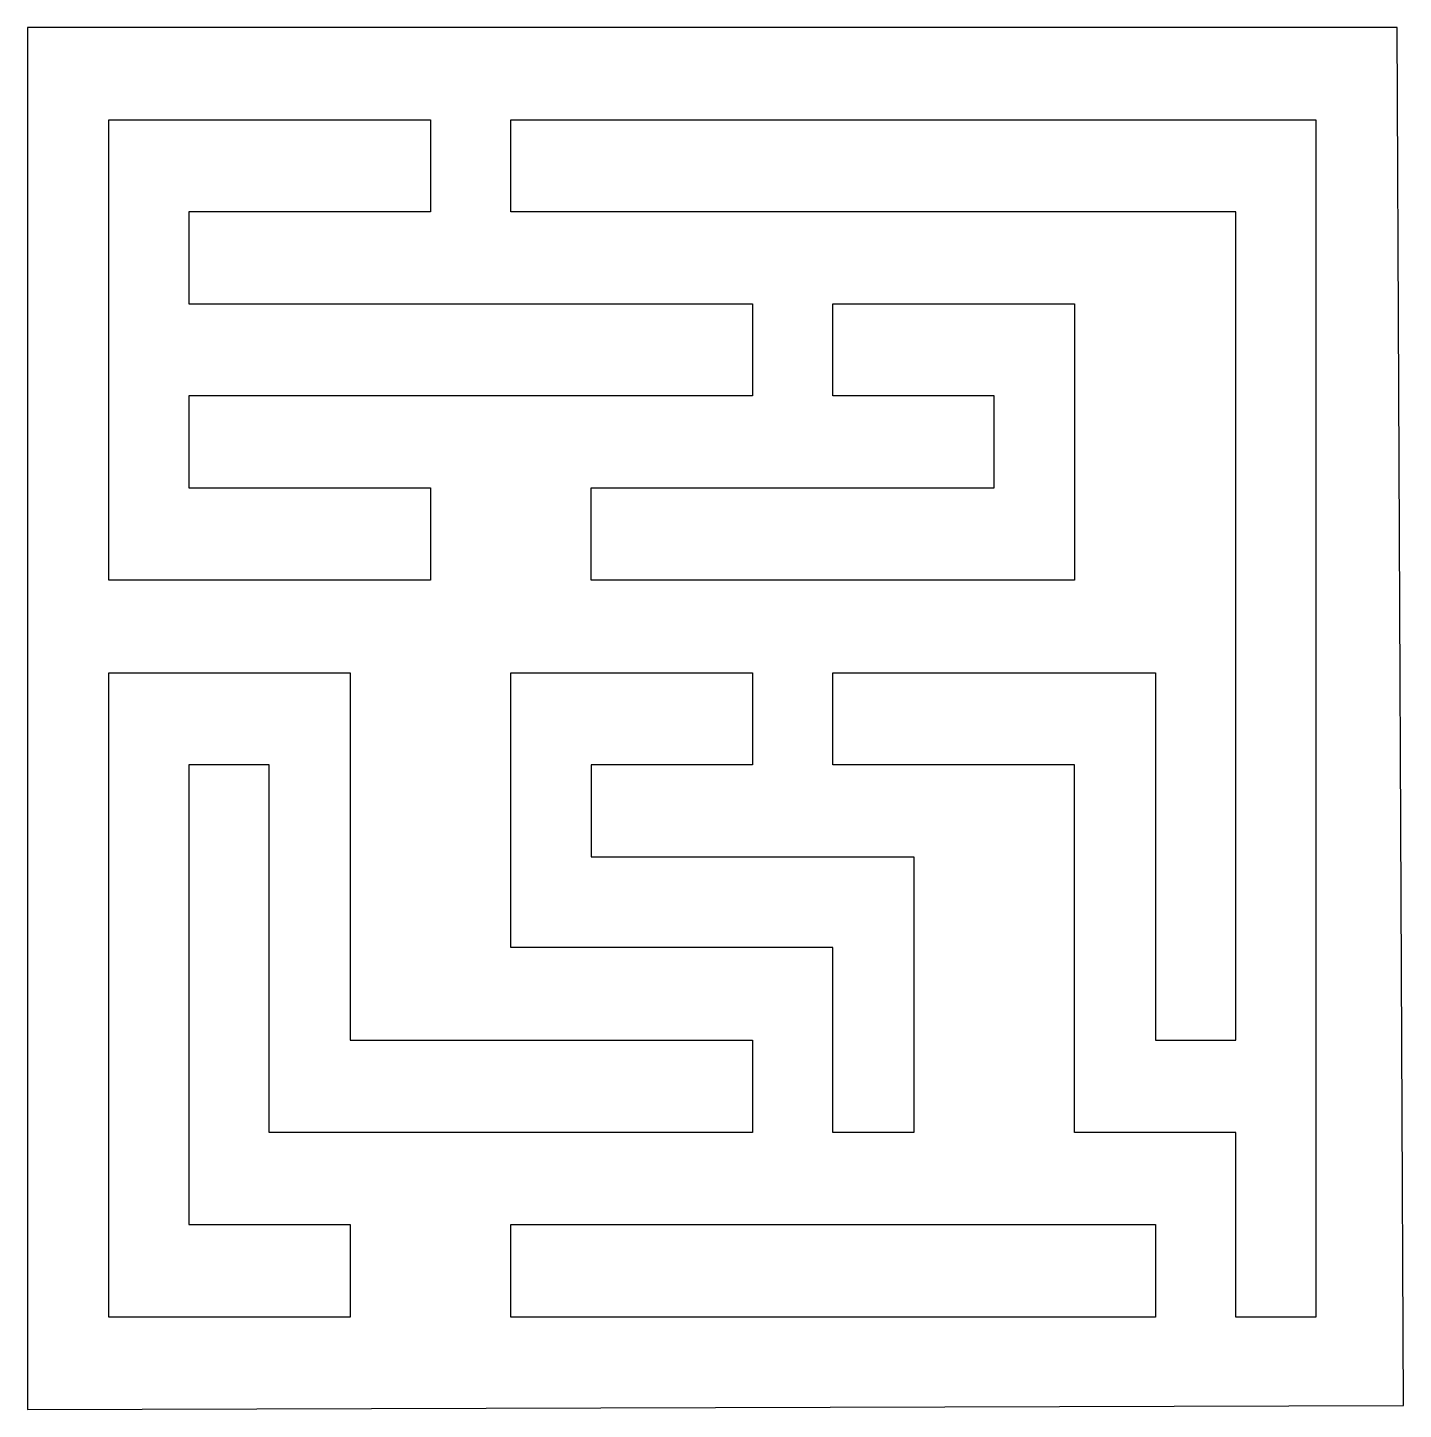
# Model space of a CAD drawing. Header units: centimetres. Extents: x -14.84 to -8.38, y 2.51 to 9.
import ezdxf

# ---------------------------------------------------------------- set-up
doc = ezdxf.new("R2010")
doc.units = ezdxf.units.CM
doc.header["$MEASUREMENT"] = 0
doc.layers.add('layer 1', color=7, linetype='Continuous')

msp = doc.modelspace()

# ---------------------------------------------------------------- linework, layer by layer
at = {"layer": 'layer 1', "color": 250}
for points, knots in [([(-14.84339, 2.51022), (-14.84339, 2.51022), (-14.84339, 9.00076), (-14.84339, 9.00076), (-14.84339, 9.00076), (-14.84339, 9.00076), (-8.41199, 9.00076), (-8.41199, 9.00076), (-8.41199, 9.00076), (-8.41199, 9.00076), (-8.38242, 2.5287), (-8.38242, 2.5287), (-8.38242, 2.5287), (-8.38242, 2.5287), (-14.84339, 2.51022), (-14.84339, 2.51022)], [0, 0, 0, 0, 0.2, 0.2, 0.2, 0.2, 0.4, 0.4, 0.4, 0.4, 0.6, 0.6, 0.6, 0.6, 1, 1, 1, 1]), ([(-11.43919, 7.27094), (-11.43919, 7.27094), (-11.43919, 7.7034), (-11.43919, 7.7034), (-11.43919, 7.7034), (-11.43919, 7.7034), (-14.08567, 7.7034), (-14.08567, 7.7034), (-14.08567, 7.7034), (-14.08567, 7.7034), (-14.08567, 8.13585), (-14.08567, 8.13585), (-14.08567, 8.13585), (-14.08567, 8.13585), (-12.95094, 8.13585), (-12.95094, 8.13585), (-12.95094, 8.13585), (-12.95094, 8.13585), (-12.95094, 8.56831), (-12.95094, 8.56831), (-12.95094, 8.56831), (-12.95094, 8.56831), (-14.46269, 8.56831), (-14.46269, 8.56831), (-14.46269, 8.56831), (-14.46269, 8.56831), (-14.46269, 6.40603), (-14.46269, 6.40603), (-14.46269, 6.40603), (-14.46269, 6.40603), (-12.95094, 6.40603), (-12.95094, 6.40603), (-12.95094, 6.40603), (-12.95094, 6.40603), (-12.95094, 6.83848), (-12.95094, 6.83848), (-12.95094, 6.83848), (-12.95094, 6.83848), (-14.08567, 6.83848), (-14.08567, 6.83848), (-14.08567, 6.83848), (-14.08567, 6.83848), (-14.08567, 7.27094), (-14.08567, 7.27094), (-14.08567, 7.27094), (-14.08567, 7.27094), (-11.43919, 7.27094), (-11.43919, 7.27094)], [0, 0, 0, 0, 0.0769231, 0.0769231, 0.0769231, 0.0769231, 0.1538462, 0.1538462, 0.1538462, 0.1538462, 0.2307692, 0.2307692, 0.2307692, 0.2307692, 0.3076923, 0.3076923, 0.3076923, 0.3076923, 0.3846154, 0.3846154, 0.3846154, 0.3846154, 0.4615385, 0.4615385, 0.4615385, 0.4615385, 0.5384615, 0.5384615, 0.5384615, 0.5384615, 0.6153846, 0.6153846, 0.6153846, 0.6153846, 0.6923077, 0.6923077, 0.6923077, 0.6923077, 0.7692308, 0.7692308, 0.7692308, 0.7692308, 0.8461538, 0.8461538, 0.8461538, 0.8461538, 1, 1, 1, 1]), ([(-11.06217, 5.53742), (-11.06217, 5.53742), (-9.92744, 5.53742), (-9.92744, 5.53742), (-9.92744, 5.53742), (-9.92744, 5.53742), (-9.92744, 3.81129), (-9.92744, 3.81129), (-9.92744, 3.81129), (-9.92744, 3.81129), (-9.16971, 3.81129), (-9.16971, 3.81129), (-9.16971, 3.81129), (-9.16971, 3.81129), (-9.16971, 2.94268), (-9.16971, 2.94268), (-9.16971, 2.94268), (-9.16971, 2.94268), (-8.7927, 2.94268), (-8.7927, 2.94268), (-8.7927, 2.94268), (-8.7927, 2.94268), (-8.7927, 8.56831), (-8.7927, 8.56831), (-8.7927, 8.56831), (-8.7927, 8.56831), (-12.57392, 8.56831), (-12.57392, 8.56831), (-12.57392, 8.56831), (-12.57392, 8.56831), (-12.57392, 8.13585), (-12.57392, 8.13585), (-12.57392, 8.13585), (-12.57392, 8.13585), (-9.16971, 8.13585), (-9.16971, 8.13585), (-9.16971, 8.13585), (-9.16971, 8.13585), (-9.16971, 4.24374), (-9.16971, 4.24374), (-9.16971, 4.24374), (-9.16971, 4.24374), (-9.54673, 4.24374), (-9.54673, 4.24374), (-9.54673, 4.24374), (-9.54673, 4.24374), (-9.54673, 5.96987), (-9.54673, 5.96987), (-9.54673, 5.96987), (-9.54673, 5.96987), (-11.06217, 5.96987), (-11.06217, 5.96987), (-11.06217, 5.96987), (-11.06217, 5.96987), (-11.06217, 5.53742), (-11.06217, 5.53742)], [0, 0, 0, 0, 0.0666667, 0.0666667, 0.0666667, 0.0666667, 0.1333333, 0.1333333, 0.1333333, 0.1333333, 0.2, 0.2, 0.2, 0.2, 0.2666667, 0.2666667, 0.2666667, 0.2666667, 0.3333333, 0.3333333, 0.3333333, 0.3333333, 0.4, 0.4, 0.4, 0.4, 0.4666667, 0.4666667, 0.4666667, 0.4666667, 0.5333333, 0.5333333, 0.5333333, 0.5333333, 0.6, 0.6, 0.6, 0.6, 0.6666667, 0.6666667, 0.6666667, 0.6666667, 0.7333333, 0.7333333, 0.7333333, 0.7333333, 0.8, 0.8, 0.8, 0.8, 0.8666667, 0.8666667, 0.8666667, 0.8666667, 1, 1, 1, 1]), ([(-11.06217, 7.7034), (-11.06217, 7.7034), (-11.06217, 7.27094), (-11.06217, 7.27094), (-11.06217, 7.27094), (-11.06217, 7.27094), (-10.30445, 7.27094), (-10.30445, 7.27094), (-10.30445, 7.27094), (-10.30445, 7.27094), (-10.30445, 6.83848), (-10.30445, 6.83848), (-10.30445, 6.83848), (-10.30445, 6.83848), (-12.19691, 6.83848), (-12.19691, 6.83848), (-12.19691, 6.83848), (-12.19691, 6.83848), (-12.19691, 6.40603), (-12.19691, 6.40603), (-12.19691, 6.40603), (-12.19691, 6.40603), (-9.92744, 6.40603), (-9.92744, 6.40603), (-9.92744, 6.40603), (-9.92744, 6.40603), (-9.92744, 7.7034), (-9.92744, 7.7034), (-9.92744, 7.7034), (-9.92744, 7.7034), (-11.06217, 7.7034), (-11.06217, 7.7034)], [0, 0, 0, 0, 0.1111111, 0.1111111, 0.1111111, 0.1111111, 0.2222222, 0.2222222, 0.2222222, 0.2222222, 0.3333333, 0.3333333, 0.3333333, 0.3333333, 0.4444444, 0.4444444, 0.4444444, 0.4444444, 0.5555556, 0.5555556, 0.5555556, 0.5555556, 0.6666667, 0.6666667, 0.6666667, 0.6666667, 0.7777778, 0.7777778, 0.7777778, 0.7777778, 1, 1, 1, 1]), ([(-13.70866, 3.81129), (-13.70866, 3.81129), (-11.43919, 3.81129), (-11.43919, 3.81129), (-11.43919, 3.81129), (-11.43919, 3.81129), (-11.43919, 4.24374), (-11.43919, 4.24374), (-11.43919, 4.24374), (-11.43919, 4.24374), (-13.32795, 4.24374), (-13.32795, 4.24374), (-13.32795, 4.24374), (-13.32795, 4.24374), (-13.32795, 5.96987), (-13.32795, 5.96987), (-13.32795, 5.96987), (-13.32795, 5.96987), (-14.46269, 5.96987), (-14.46269, 5.96987), (-14.46269, 5.96987), (-14.46269, 5.96987), (-14.46269, 2.94268), (-14.46269, 2.94268), (-14.46269, 2.94268), (-14.46269, 2.94268), (-13.32795, 2.94268), (-13.32795, 2.94268), (-13.32795, 2.94268), (-13.32795, 2.94268), (-13.32795, 3.37883), (-13.32795, 3.37883), (-13.32795, 3.37883), (-13.32795, 3.37883), (-14.08567, 3.37883), (-14.08567, 3.37883), (-14.08567, 3.37883), (-14.08567, 3.37883), (-14.08567, 5.53742), (-14.08567, 5.53742), (-14.08567, 5.53742), (-14.08567, 5.53742), (-13.70866, 5.53742), (-13.70866, 5.53742), (-13.70866, 5.53742), (-13.70866, 5.53742), (-13.70866, 3.81129), (-13.70866, 3.81129)], [0, 0, 0, 0, 0.0769231, 0.0769231, 0.0769231, 0.0769231, 0.1538462, 0.1538462, 0.1538462, 0.1538462, 0.2307692, 0.2307692, 0.2307692, 0.2307692, 0.3076923, 0.3076923, 0.3076923, 0.3076923, 0.3846154, 0.3846154, 0.3846154, 0.3846154, 0.4615385, 0.4615385, 0.4615385, 0.4615385, 0.5384615, 0.5384615, 0.5384615, 0.5384615, 0.6153846, 0.6153846, 0.6153846, 0.6153846, 0.6923077, 0.6923077, 0.6923077, 0.6923077, 0.7692308, 0.7692308, 0.7692308, 0.7692308, 0.8461538, 0.8461538, 0.8461538, 0.8461538, 1, 1, 1, 1]), ([(-11.43919, 5.96987), (-11.43919, 5.96987), (-12.57392, 5.96987), (-12.57392, 5.96987), (-12.57392, 5.96987), (-12.57392, 5.96987), (-12.57392, 4.6799), (-12.57392, 4.6799), (-12.57392, 4.6799), (-12.57392, 4.6799), (-11.06217, 4.6799), (-11.06217, 4.6799), (-11.06217, 4.6799), (-11.06217, 4.6799), (-11.06217, 3.81129), (-11.06217, 3.81129), (-11.06217, 3.81129), (-11.06217, 3.81129), (-10.68146, 3.81129), (-10.68146, 3.81129), (-10.68146, 3.81129), (-10.68146, 3.81129), (-10.68146, 5.10496), (-10.68146, 5.10496), (-10.68146, 5.10496), (-10.68146, 5.10496), (-12.19691, 5.10496), (-12.19691, 5.10496), (-12.19691, 5.10496), (-12.19691, 5.10496), (-12.19691, 5.53742), (-12.19691, 5.53742), (-12.19691, 5.53742), (-12.19691, 5.53742), (-11.43919, 5.53742), (-11.43919, 5.53742), (-11.43919, 5.53742), (-11.43919, 5.53742), (-11.43919, 5.96987), (-11.43919, 5.96987)], [0, 0, 0, 0, 0.0909091, 0.0909091, 0.0909091, 0.0909091, 0.1818182, 0.1818182, 0.1818182, 0.1818182, 0.2727273, 0.2727273, 0.2727273, 0.2727273, 0.3636364, 0.3636364, 0.3636364, 0.3636364, 0.4545455, 0.4545455, 0.4545455, 0.4545455, 0.5454545, 0.5454545, 0.5454545, 0.5454545, 0.6363636, 0.6363636, 0.6363636, 0.6363636, 0.7272727, 0.7272727, 0.7272727, 0.7272727, 0.8181818, 0.8181818, 0.8181818, 0.8181818, 1, 1, 1, 1]), ([(-9.54673, 3.37883), (-9.54673, 3.37883), (-12.57392, 3.37883), (-12.57392, 3.37883), (-12.57392, 3.37883), (-12.57392, 3.37883), (-12.57392, 2.94268), (-12.57392, 2.94268), (-12.57392, 2.94268), (-12.57392, 2.94268), (-9.54673, 2.94268), (-9.54673, 2.94268), (-9.54673, 2.94268), (-9.54673, 2.94268), (-9.54673, 3.37883), (-9.54673, 3.37883)], [0, 0, 0, 0, 0.2, 0.2, 0.2, 0.2, 0.4, 0.4, 0.4, 0.4, 0.6, 0.6, 0.6, 0.6, 1, 1, 1, 1])]:
    msp.add_open_spline(points, degree=3, knots=knots, dxfattribs=at)

doc.saveas('drawing.dxf')
